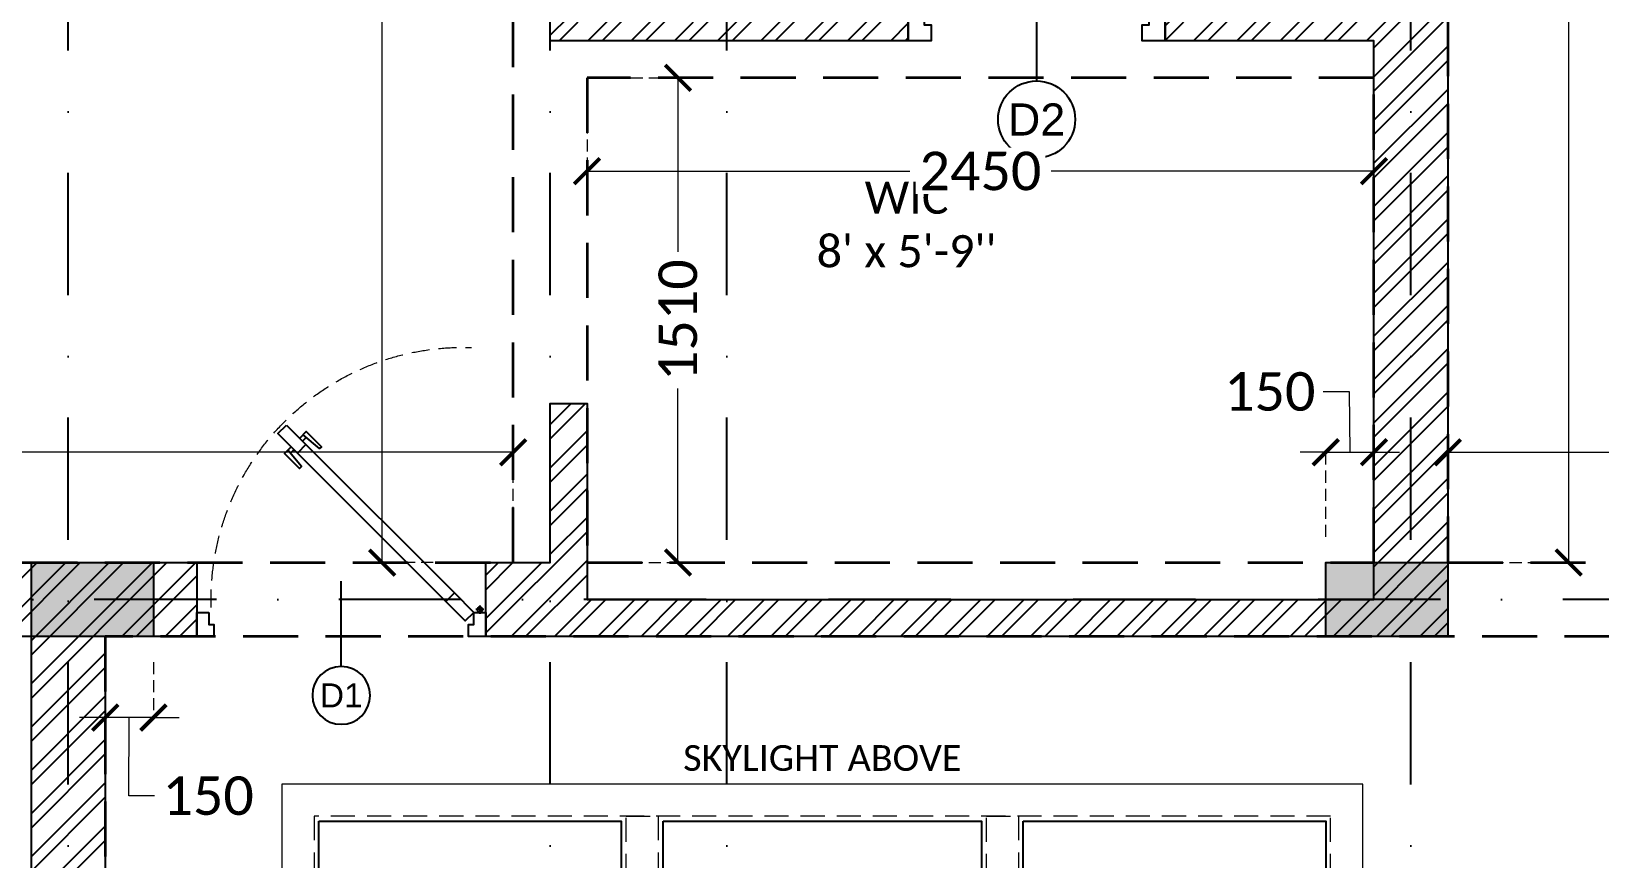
# Model space of a CAD drawing. Header units: millimetres. Extents: x -10000 to 124200, y -12045 to 23620.
# Drawn here: x 36380 to 41263, y 7953 to 10529 of the extents above; entities that cross this region are included whole.
import ezdxf
from ezdxf.enums import TextEntityAlignment as Align

# ---------------------------------------------------------------- set-up
doc = ezdxf.new("R2010")
doc.units = ezdxf.units.MM
doc.header["$LTSCALE"] = 150
for name, pattern in [('3BHK-W(SB)$0$HIDDEN', [0.375, 0.25, -0.125]), ('DASHDOTX2', [50.8, 25.4, -12.7, 0, -12.7]), ('DASHED', [0.75, 0.5, -0.25]), ('HIDDENX2', [19.05, 12.7, -6.35])]:
    doc.linetypes.add(name, pattern=pattern)
for name, color, linetype in [('ad-Column', 3, 'Continuous'), ('ad-Column Hatch', 125, 'Continuous'), ('ad-Door', 11, 'Continuous'), ('ad-Furniture', 8, 'Continuous'), ('ad-Grid', 8, 'DASHDOTX2'), ('ad-Text main', 7, 'Continuous'), ('ad-Text Main_Door&window Label', 7, 'Continuous'), ('ad-Wall', 240, 'Continuous'), ('ad-Wall hatch', 8, 'Continuous')]:
    doc.layers.add(name, color=color, linetype=linetype)
doc.layers.add('ad-Dimension', color=5, linetype='Continuous', lineweight=0, true_color=0x0000ff)
doc.layers.add('ad-Framing', color=30, linetype='Continuous', lineweight=35, true_color=0xff7f00)
doc.layers.add('ad-Elevation 10', color=8, linetype='Continuous', lineweight=0)
doc.layers.add('ad-Glass Sectionline', color=140, linetype='Continuous', true_color=0x00bfff)
doc.layers.get('ad-Furniture').off()
doc.styles.add('New Text Style', font='arial.ttf', dxfattribs={"height": 100})
doc.styles.add('ROMANS-TITLE', font='arial.ttf', dxfattribs={"width": 0.8})
doc.styles.get("Standard").update_dxf_attribs({"font": 'calibril.ttf'})
doc.dimstyles.new('A-75-DIM-INT (Framing)', dxfattribs={"dimscale": 100, "dimtxt": 1.5, "dimasz": 1, "dimexe": 0, "dimexo": 0, "dimgap": 0.5, "dimtad": 0, "dimdec": 0, "dimdsep": 46, "dimtxsty": 'ROMANS-TITLE', "dimblk": 'ARCHTICK', "dimcen": 0.025, "dimclrd": 5, "dimclre": 5, "dimclrt": 256, "dimazin": 2, "dimtfac": 1, "dimtdec": 0, "dimtmove": 1, "dimatfit": 0, "dimldrblk": 'ARCHTICK', "dimfxl": 1, "dimtfill": 1, "dimtolj": 1, "dimtzin": 0, "dimarcsym": 0})

# ---------------------------------------------------------------- blocks, each defined once
blk = doc.blocks.new('zw$3849')
at = {"layer": 'ad-Text main', "insert": (5555, 9927.5), "char_height": 100, "width": 1424.195, "attachment_point": 5, "bg_fill": 2}
blk.add_mtext("WIC \\P8' x 5'-9''", dxfattribs=at)
blk = doc.blocks.new('*U146')
for p, q in [((-463.3, 543.1), (-478.2, 528.2)), ((-528.5, 478), (-513.6, 492.9)), ((-8.3, 111.1), (-41.7, 111.1)), ((-25, 127.8), (-25, 94.4))]:
    blk.add_line(p, q)
for points in [[(-545, 595), (-464.2, 514.2), (-499.5, 478.8), (-580.3, 559.6)], [(-130.8, 180.8), (-464.2, 514.2), (-499.5, 478.8), (-166.2, 145.5)], [(-50, 100), (-130.8, 180.8), (-166.2, 145.5), (-85.4, 64.6)], [(-750, 100), (-750, 50), (-728.6, 50), (-728.6, 35.7), (-728.6, 0), (-800, 0), (-800, 100)], [(-50, 100), (0, 100), (0, 0), (-71.4, 0), (-71.4, 35.7), (-71.4, 50), (-50, 50)]]:
    blk.add_lwpolyline(points, close=True)
for points in [[(-490, 540), (-462.5, 567.5), (-399.7, 504.7), (-407.6, 496.8), (-476.2, 553.8)], [(-525.4, 504.7), (-552.8, 477.2), (-490, 414.3), (-482.2, 422.2), (-539.2, 490.8)]]:
    blk.add_lwpolyline(points)
blk.add_circle((-25, 111.1), 11.1)
at = {"color": 8, "linetype": 'DASHED', "lineweight": 0}
blk.add_arc((-62.1, 102.1), 698.3, 88.1881, 181.8119, dxfattribs=at)
at = {"layer": 'ad-Text Main_Door&window Label'}
blk.add_line((-400, -125), (-400, 230), dxfattribs=at)
blk.add_circle((-400.3, -245), 120, dxfattribs=at)
at = {"layer": 'ad-Text Main_Door&window Label', "style": 'New Text Style'}
blk.add_attdef('D1', text='', height=100, dxfattribs=at).set_placement((-400.3, -245), align=Align.MIDDLE_CENTER)
blk = doc.blocks.new('*U144')
for p, q in [((-8.3, -111.1), (-41.7, -111.1)), ((-25, -127.8), (-25, -94.4)), ((-811.3, -760.8), (-796.4, -775.7)), ((-746.2, -826), (-761.1, -811.1))]:
    blk.add_line(p, q)
for points in [[(-1150, -100), (-1150, -50), (-1128.6, -50), (-1128.6, -35.7), (-1128.6, 0), (-1200, 0), (-1200, -100)], [(-50, -100), (0, -100), (0, 0), (-71.4, 0), (-71.4, -35.7), (-71.4, -50), (-50, -50)], [(-50, -100), (-130.8, -180.8), (-166.2, -145.5), (-85.4, -64.6)], [(-130.8, -180.8), (-747, -797), (-782.4, -761.6), (-166.2, -145.5)], [(-827.8, -877.8), (-747, -797), (-782.4, -761.6), (-863.2, -842.5)]]:
    blk.add_lwpolyline(points, close=True)
for points in [[(-808.2, -787.5), (-835.7, -760), (-772.9, -697.2), (-765, -705), (-822, -773.7)], [(-772.8, -822.8), (-745.4, -850.3), (-682.5, -787.5), (-690.4, -779.7), (-759, -836.7)]]:
    blk.add_lwpolyline(points)
blk.add_circle((-25, -111.1), 11.1)
at = {"color": 8, "linetype": 'DASHED', "lineweight": 0}
blk.add_arc((-93.1, -153.1), 1047.4, 178.18808, 271.81192, dxfattribs=at)
at = {"layer": 'ad-Text Main_Door&window Label'}
blk.add_line((-600, 125), (-600, -230), dxfattribs=at)
blk.add_circle((-600.3, 245), 120, dxfattribs=at)
at = {"layer": 'ad-Text Main_Door&window Label', "style": 'New Text Style'}
blk.add_attdef('D1', text='', height=100, dxfattribs=at).set_placement((-600.3, 245), align=Align.MIDDLE_CENTER)
blk = doc.blocks.new('zw$42B5')
at = {"layer": 'ad-Wall hatch', "transparency": 33554610}
h = blk.add_hatch(dxfattribs=at)
h.set_pattern_fill('ANSI32', color=256, scale=10)
h.set_pattern_definition([(45, (-1040635.14, 674820.02), (-67.351921, 67.351921), []), (45, (-1040590.24, 674820.02), (-67.351921, 67.351921), [])])
h.paths.add_polyline_path([(12120, 13620), (12120, 10220), (11890, 10220), (11890, 13390), (7240, 13390), (7240, 8645), (4245, 8645), (4245, 8875), (4445, 8875), (4445, 9370), (4560, 9370), (4560, 8760), (7010, 8760), (7010, 10500), (6360, 10500), (6360, 10615), (7010, 10615), (7010, 13390), (4560, 13390), (4560, 10615), (5560, 10615), (5560, 10500), (4445, 10500), (4445, 13390), (230, 13390), (230, 8875), (3345, 8875), (3345, 8645), (3060, 8645), (3060, 4745), (3345, 4745), (3345, 4515), (230, 4515), (230, 230), (4995, 230), (4995, 3130), (6060, 3130), (6060, 3015), (5110, 3015), (5110, 230), (8310, 230), (8310, 3015), (6860, 3015), (6860, 3130), (8310, 3130), (8310, 4630), (5110, 4630), (5110, 3930), (4995, 3930), (4995, 4515), (4245, 4515), (4245, 4745), (8540, 4745), (8540, 230), (9240, 230), (9240, 0), (0, 0), (0, 4745), (2830, 4745), (2830, 8645), (0, 8645), (0, 13620)])
at = {"layer": 'ad-Wall'}
for points in [[(7240, 13390), (7240, 8645), (4245, 8645), (4245, 8875), (4445, 8875), (4445, 9370), (4560, 9370), (4560, 8760), (7010, 8760), (7010, 10500), (6360, 10500), (6360, 10615)], [(5560, 10615), (5560, 10500), (4445, 10500), (4445, 13390)], [(230, 13390), (230, 8875), (3345, 8875), (3345, 8645), (3060, 8645), (3060, 4745), (3345, 4745), (3345, 4515)], [(0, 0), (0, 4745), (2830, 4745), (2830, 8645), (0, 8645), (0, 13620), (12120, 13620)]]:
    blk.add_lwpolyline(points, dxfattribs=at)
at = {"layer": 'ad-Door', "ltscale": 5, "rotation": 360}
blk.add_blockref('*U146', (6360, 10500), dxfattribs=at).add_auto_attribs({'D1': 'D2'})
at = {"layer": 'ad-Door', "ltscale": 5}
ref = blk.add_blockref('*U144', (4245, 8645), dxfattribs=dict(at, xscale=-0.7499999997027537, yscale=0.7499999997027537, zscale=0.7499999997027537, rotation=179.9999999999998))
ref.add_attrib('D1', 'D1', dxfattribs={"layer": 'ad-Text Main_Door&window Label', "height": 75, "rotation": 360, "style": 'New Text Style'}).set_placement((3794.8, 8461.3), align=Align.MIDDLE_CENTER)
blk = doc.blocks.new('zw$6AA0')
at = {"layer": 'ad-Column Hatch', "transparency": 33554687}
h = blk.add_hatch(color=256, dxfattribs=at)
h.dxf.hatch_style = 1
h.paths.add_polyline_path([(0, -230), (380, -230), (380, 0), (0, 0)])
at = {"layer": 'ad-Column'}
blk.add_lwpolyline([(0, -230), (380, -230), (380, 0), (0, 0)], close=True, dxfattribs=at)
blk = doc.blocks.new('1625E_Columns')
at = {"layer": 'ad-Column', "xscale": -1, "rotation": 359.9999999999997}
for p in [(3210, 8875), (7240, 8875)]:
    blk.add_blockref('zw$6AA0', p, dxfattribs=at)
blk = doc.blocks.new('zw$EEF9')
at = {"layer": 'ad-Glass Sectionline'}
for points in [[(-28.2, -34.6), (28.2, 34.6)], [(-26.8, -5.8), (-3.4, 23.4)], [(-0.3, -27.4), (23.6, 1.4)]]:
    blk.add_lwpolyline(points, dxfattribs=at)
blk = doc.blocks.new('$ZCDB_AUDIT_GENERATED_1E8537')
at = {"layer": 'ad-Elevation 10'}
blk.add_lwpolyline([(0, -2980), (3365, -2980), (3365, 0), (0, 0)], close=True, dxfattribs=at)
at = {"layer": 'ad-Elevation 10', "linetype": 'DASHED'}
for points in [[(100, -2880), (3265, -2880), (3265, -100), (100, -100)], [(1071.7, -100), (1171.7, -100), (1171.7, -2880), (1071.7, -2880)], [(2193.3, -100), (2293.3, -100), (2293.3, -2880), (2193.3, -2880)], [(100, -943.3), (3265, -943.3), (3265, -1043.3), (100, -1043.3)], [(100, -1936.7), (3265, -1936.7), (3265, -2036.7), (100, -2036.7)]]:
    blk.add_lwpolyline(points, close=True, dxfattribs=at)
at = {"layer": 'ad-Glass Sectionline', "transparency": 33554585}
for points in [[(115, -115), (1056.7, -115), (1056.7, -928.3), (115, -928.3)], [(1186.7, -115), (2178.3, -115), (2178.3, -928.3), (1186.7, -928.3)], [(2308.3, -115), (3250, -115), (3250, -928.3), (2308.3, -928.3)], [(115, -1058.3), (1056.7, -1058.3), (1056.7, -1921.7), (115, -1921.7)], [(1186.7, -1058.3), (2178.3, -1058.3), (2178.3, -1921.7), (1186.7, -1921.7)], [(2308.3, -1058.3), (3250, -1058.3), (3250, -1921.7), (2308.3, -1921.7)], [(1056.7, -2051.7), (115, -2051.7), (115, -2865), (1056.7, -2865)], [(1186.7, -2051.7), (2178.3, -2051.7), (2178.3, -2865), (1186.7, -2865)], [(2308.3, -2051.7), (3250, -2051.7), (3250, -2865), (2308.3, -2865)]]:
    blk.add_lwpolyline(points, close=True, dxfattribs=at)
for p in [(585.8, -521.7), (1682.5, -521.7), (2779.2, -521.7), (585.8, -1490), (1682.4, -1488.3), (2779.2, -1490), (585.8, -2458.3), (1682.5, -2458.3), (2779.2, -2458.3)]:
    blk.add_blockref('zw$EEF9', p)
blk = doc.blocks.new('$ZCDB_AUDIT_GENERATED_1E8529')
blk.add_blockref('$ZCDB_AUDIT_GENERATED_1E8537', (0, 0))
at = {"layer": 'ad-Text main', "insert": (1682.5, 80.9), "char_height": 80, "width": 1164.819, "attachment_point": 5}
blk.add_mtext('SKYLIGHT ABOVE', dxfattribs=at)
blk = doc.blocks.new('zw$2927')
at = {"layer": 'ad-Furniture', "rotation": 359.9999999999996}
blk.add_blockref('$ZCDB_AUDIT_GENERATED_1E8529', (-8510, -5435), dxfattribs=at)
blk = doc.blocks.new('1625_East Villa')
blk.add_blockref('1625E_Columns', (0, 0))
at = {"layer": 'ad-Furniture', "rotation": 360}
blk.add_blockref('zw$2927', (12120, 13620), dxfattribs=at)
at = {"layer": 'ad-Wall'}
blk.add_blockref('zw$42B5', (0, 0), dxfattribs=at)
at = {"layer": 'ad-Text main'}
blk.add_blockref('zw$3849', (0, 0), dxfattribs=at)
blk = doc.blocks.new('1625E_Grid')
at = {"layer": 'ad-Grid', "ltscale": 0.1}
for points in [[(3298.6, -4463.6), (3298.6, -4213.6), (2945, -4010), (2945, 16020), (3298.6, 16223.6), (3298.6, 16473.6)], [(5348.6, -4463.6), (5348.6, -4213.6), (4995, -4010), (4995, 16020), (5348.6, 16223.6), (5348.6, 16473.6)], [(4445, -4010), (4445, 16020)], [(7125, -4010), (7125, 16020)], [(15600, 8760), (-1800, 8760)]]:
    blk.add_lwpolyline(points, dxfattribs=at)
blk = doc.blocks.new('zw$7E9D')
at = {"layer": 'ad-Framing', "linetype": 'HIDDENX2', "ltscale": 0.09}
for points in [[(230, -4745), (4330, -4745), (4330, -230), (230, -230)], [(7240, -4745), (11890, -4745), (11890, -230), (7240, -230)], [(4560, -4745), (7010, -4745), (7010, -3235), (4560, -3235)], [(3060, -8875), (11890, -8875), (11890, -4975), (3060, -4975)]]:
    blk.add_lwpolyline(points, close=True, dxfattribs=at)
blk = doc.blocks.new('_ArchTick')
at = {"color": 0, "linetype": 'ByBlock', "const_width": 0.15}
blk.add_lwpolyline([(-0.5, -0.5), (0.5, 0.5)], dxfattribs=at)
blk = doc.blocks.new('*D26')
at = {"layer": 'ad-Dimension', "linetype": '3BHK-W(SB)$0$HIDDEN', "lineweight": -2, "transparency": 16777216}
for p, q in [((7010, -4435), (7010, -4171.4)), ((11660, -4435), (11660, -4171.4))]:
    blk.add_line(p, q, dxfattribs=at)
at = {"layer": 'ad-Dimension', "lineweight": -2, "transparency": 16777216}
for p, q in [((7010, -4171.4), (9113.6, -4171.4)), ((11660, -4171.4), (9556.4, -4171.4))]:
    blk.add_line(p, q, dxfattribs=at)
at = {"layer": 'Defpoints', "color": 0, "transparency": 16777216}
for p in [(7010, -4171.4), (7010, -4515), (11660, -4515)]:
    blk.add_point(p, dxfattribs=at)
at = {"layer": 'ad-Dimension', "lineweight": -2, "transparency": 16777216, "xscale": 80, "yscale": 80, "zscale": 80, "rotation": 180}
blk.add_blockref('_ArchTick', (7010, -4171.4), dxfattribs=at)
at = {"layer": 'ad-Dimension', "lineweight": -2, "transparency": 16777216, "xscale": 80, "yscale": 80, "zscale": 80}
blk.add_blockref('_ArchTick', (11660, -4171.4), dxfattribs=at)
at = {"layer": 'ad-Dimension', "transparency": 16777216, "insert": (9335, -4171.4), "char_height": 120, "attachment_point": 5, "bg_fill": 3, "box_fill_scale": 1.1, "bg_fill_color": 257, "bg_fill_transparency": 0}
blk.add_mtext('\\A1;4650', dxfattribs=at)
blk = doc.blocks.new('*D27')
at = {"layer": 'ad-Dimension', "linetype": '3BHK-W(SB)$0$HIDDEN', "lineweight": -2, "transparency": 16777216}
for p, q in [((7090, 0), (7386.4, 0)), ((7090, -4515), (7386.4, -4515))]:
    blk.add_line(p, q, dxfattribs=at)
at = {"layer": 'ad-Dimension', "lineweight": -2, "transparency": 16777216}
for p, q in [((7386.4, 0), (7386.4, -2035.5)), ((7386.4, -4515), (7386.4, -2479.5))]:
    blk.add_line(p, q, dxfattribs=at)
at = {"layer": 'Defpoints', "color": 0, "transparency": 16777216}
for p in [(7010, 0), (7010, -4515), (7386.4, -4515)]:
    blk.add_point(p, dxfattribs=at)
at = {"layer": 'ad-Dimension', "lineweight": -2, "transparency": 16777216, "xscale": 80, "yscale": 80, "zscale": 80}
for p, rotation in [((7386.4, 0), 90), ((7386.4, -4515), 270)]:
    blk.add_blockref('_ArchTick', p, dxfattribs=dict(at, rotation=rotation))
at = {"layer": 'ad-Dimension', "transparency": 16777216, "insert": (7386.4, -2257.5), "char_height": 120, "attachment_point": 5, "rotation": 90, "bg_fill": 3, "box_fill_scale": 1.1, "bg_fill_color": 257, "bg_fill_transparency": 0}
blk.add_mtext('\\A1;4515', dxfattribs=at)
blk = doc.blocks.new('*D29')
at = {"layer": 'ad-Dimension', "linetype": '3BHK-W(SB)$0$HIDDEN', "lineweight": -2, "transparency": 16777216}
for p, q in [((0, -4435), (0, -4171.4)), ((4100, -4435), (4100, -4171.4))]:
    blk.add_line(p, q, dxfattribs=at)
at = {"layer": 'ad-Dimension', "lineweight": -2, "transparency": 16777216}
for p, q in [((0, -4171.4), (1828.6, -4171.4)), ((4100, -4171.4), (2271.4, -4171.4))]:
    blk.add_line(p, q, dxfattribs=at)
at = {"layer": 'Defpoints', "color": 0, "transparency": 16777216}
for p in [(4100, -4171.4), (0, -4515), (4100, -4515)]:
    blk.add_point(p, dxfattribs=at)
at = {"layer": 'ad-Dimension', "lineweight": -2, "transparency": 16777216, "xscale": 80, "yscale": 80, "zscale": 80, "rotation": 180}
blk.add_blockref('_ArchTick', (0, -4171.4), dxfattribs=at)
at = {"layer": 'ad-Dimension', "lineweight": -2, "transparency": 16777216, "xscale": 80, "yscale": 80, "zscale": 80}
blk.add_blockref('_ArchTick', (4100, -4171.4), dxfattribs=at)
at = {"layer": 'ad-Dimension', "transparency": 16777216, "insert": (2050, -4171.4), "char_height": 120, "attachment_point": 5, "bg_fill": 3, "box_fill_scale": 1.1, "bg_fill_color": 257, "bg_fill_transparency": 0}
blk.add_mtext('\\A1;4100', dxfattribs=at)
blk = doc.blocks.new('*D30')
at = {"layer": 'ad-Dimension', "linetype": '3BHK-W(SB)$0$HIDDEN', "lineweight": -2, "transparency": 16777216}
for p, q in [((4020, 0), (3692.1, 0)), ((4020, -4515), (3692.1, -4515))]:
    blk.add_line(p, q, dxfattribs=at)
at = {"layer": 'ad-Dimension', "lineweight": -2, "transparency": 16777216}
for p, q in [((3692.1, 0), (3692.1, -2035.5)), ((3692.1, -4515), (3692.1, -2479.5))]:
    blk.add_line(p, q, dxfattribs=at)
at = {"layer": 'Defpoints', "color": 0, "transparency": 16777216}
for p in [(4100, 0), (3692.1, -4515), (4100, -4515)]:
    blk.add_point(p, dxfattribs=at)
at = {"layer": 'ad-Dimension', "lineweight": -2, "transparency": 16777216, "xscale": 80, "yscale": 80, "zscale": 80}
for p, rotation in [((3692.1, 0), 90), ((3692.1, -4515), 270)]:
    blk.add_blockref('_ArchTick', p, dxfattribs=dict(at, rotation=rotation))
at = {"layer": 'ad-Dimension', "transparency": 16777216, "insert": (3692.1, -2257.5), "char_height": 120, "attachment_point": 5, "rotation": 90, "bg_fill": 3, "box_fill_scale": 1.1, "bg_fill_color": 257, "bg_fill_transparency": 0}
blk.add_mtext('\\A1;4515', dxfattribs=at)
blk = doc.blocks.new('*D32')
at = {"layer": 'ad-Dimension', "linetype": '3BHK-W(SB)$0$HIDDEN', "lineweight": -2, "transparency": 16777216}
for p, q in [((4410, -3005), (4613.2, -3005)), ((4410, -4515), (4613.2, -4515))]:
    blk.add_line(p, q, dxfattribs=at)
at = {"layer": 'ad-Dimension', "lineweight": -2, "transparency": 16777216}
for p, q in [((4613.2, -3005), (4613.2, -3546.7)), ((4613.2, -4515), (4613.2, -3973.3))]:
    blk.add_line(p, q, dxfattribs=at)
at = {"layer": 'Defpoints', "color": 0, "transparency": 16777216}
for p in [(4330, -3005), (4330, -4515), (4613.2, -4515)]:
    blk.add_point(p, dxfattribs=at)
at = {"layer": 'ad-Dimension', "lineweight": -2, "transparency": 16777216, "xscale": 80, "yscale": 80, "zscale": 80}
for p, rotation in [((4613.2, -3005), 90), ((4613.2, -4515), 270)]:
    blk.add_blockref('_ArchTick', p, dxfattribs=dict(at, rotation=rotation))
at = {"layer": 'ad-Dimension', "transparency": 16777216, "insert": (4613.2, -3760), "char_height": 120, "attachment_point": 5, "rotation": 90, "bg_fill": 3, "box_fill_scale": 1.1, "bg_fill_color": 257, "bg_fill_transparency": 0}
blk.add_mtext('\\A1;1510', dxfattribs=at)
blk = doc.blocks.new('*D33')
at = {"layer": 'ad-Dimension', "lineweight": -2, "transparency": 16777216}
for p, q in [((6622.4, -3982.7), (6702.4, -3982.7)), ((6702.4, -3982.7), (6705, -4171.4)), ((6630, -4171.4), (6550, -4171.4)), ((6630, -4171.4), (6780, -4171.4)), ((6780, -4171.4), (6860, -4171.4))]:
    blk.add_line(p, q, dxfattribs=at)
at = {"layer": 'ad-Dimension', "linetype": '3BHK-W(SB)$0$HIDDEN', "lineweight": -2, "transparency": 16777216}
for p, q in [((6630, -4435), (6630, -4171.4)), ((6780, -4435), (6780, -4171.4))]:
    blk.add_line(p, q, dxfattribs=at)
at = {"layer": 'Defpoints', "color": 0, "transparency": 16777216}
for p in [(6780, -4171.4), (6630, -4515), (6780, -4515)]:
    blk.add_point(p, dxfattribs=at)
at = {"layer": 'ad-Dimension', "lineweight": -2, "transparency": 16777216, "xscale": 80, "yscale": 80, "zscale": 80}
blk.add_blockref('_ArchTick', (6630, -4171.4), dxfattribs=at)
at = {"layer": 'ad-Dimension', "lineweight": -2, "transparency": 16777216, "xscale": 80, "yscale": 80, "zscale": 80, "rotation": 180}
blk.add_blockref('_ArchTick', (6780, -4171.4), dxfattribs=at)
at = {"layer": 'ad-Dimension', "transparency": 16777216, "insert": (6455.7, -3982.7), "char_height": 120, "attachment_point": 5, "bg_fill": 3, "box_fill_scale": 1.1, "bg_fill_color": 257, "bg_fill_transparency": 0}
blk.add_mtext('\\A1;150', dxfattribs=at)
blk = doc.blocks.new('*D34')
at = {"layer": 'ad-Dimension', "linetype": '3BHK-W(SB)$0$HIDDEN', "lineweight": -2, "transparency": 16777216}
for p, q in [((4330, -3085), (4330, -3295.9)), ((6780, -3085), (6780, -3295.9))]:
    blk.add_line(p, q, dxfattribs=at)
at = {"layer": 'ad-Dimension', "lineweight": -2, "transparency": 16777216}
for p, q in [((4330, -3295.9), (5335, -3295.9)), ((6780, -3295.9), (5775, -3295.9))]:
    blk.add_line(p, q, dxfattribs=at)
at = {"layer": 'Defpoints', "color": 0, "transparency": 16777216}
for p in [(4330, -3005), (6780, -3005), (4330, -3295.9)]:
    blk.add_point(p, dxfattribs=at)
at = {"layer": 'ad-Dimension', "lineweight": -2, "transparency": 16777216, "xscale": 80, "yscale": 80, "zscale": 80, "rotation": 180}
blk.add_blockref('_ArchTick', (4330, -3295.9), dxfattribs=at)
at = {"layer": 'ad-Dimension', "lineweight": -2, "transparency": 16777216, "xscale": 80, "yscale": 80, "zscale": 80}
blk.add_blockref('_ArchTick', (6780, -3295.9), dxfattribs=at)
at = {"layer": 'ad-Dimension', "transparency": 16777216, "insert": (5555, -3295.9), "char_height": 120, "attachment_point": 5, "bg_fill": 3, "box_fill_scale": 1.1, "bg_fill_color": 257, "bg_fill_transparency": 0}
blk.add_mtext('\\A1;2450', dxfattribs=at)
blk = doc.blocks.new('*D51')
at = {"layer": 'ad-Dimension', "linetype": '3BHK-W(SB)$0$HIDDEN', "lineweight": -2, "transparency": 16777216}
for p, q in [((2830, -4825), (2830, -4997.8)), ((2980, -4825), (2980, -4997.8))]:
    blk.add_line(p, q, dxfattribs=at)
at = {"layer": 'ad-Dimension', "lineweight": -2, "transparency": 16777216}
for p, q in [((2830, -4997.8), (2750, -4997.8)), ((2980, -4997.8), (2830, -4997.8)), ((2903.6, -5241.6), (2905, -4997.8)), ((2980, -4997.8), (3060, -4997.8)), ((2983.6, -5241.6), (2903.6, -5241.6))]:
    blk.add_line(p, q, dxfattribs=at)
at = {"layer": 'Defpoints', "color": 0, "transparency": 16777216}
for p in [(2830, -4745), (2980, -4745), (2830, -4997.8)]:
    blk.add_point(p, dxfattribs=at)
at = {"layer": 'ad-Dimension', "lineweight": -2, "transparency": 16777216, "xscale": 80, "yscale": 80, "zscale": 80}
blk.add_blockref('_ArchTick', (2830, -4997.8), dxfattribs=at)
at = {"layer": 'ad-Dimension', "lineweight": -2, "transparency": 16777216, "xscale": 80, "yscale": 80, "zscale": 80, "rotation": 180}
blk.add_blockref('_ArchTick', (2980, -4997.8), dxfattribs=at)
at = {"layer": 'ad-Dimension', "transparency": 16777216, "insert": (3150.4, -5241.6), "char_height": 120, "attachment_point": 5, "bg_fill": 3, "box_fill_scale": 1.1, "bg_fill_color": 257, "bg_fill_transparency": 0}
blk.add_mtext('\\A1;150', dxfattribs=at)
blk = doc.blocks.new('zw$7D19')
at = {"layer": 'ad-Dimension'}
dim = blk.add_linear_dim(base=(4613.2, -4515), p1=(4330, -3005), p2=(4330, -4515), angle=90, dimstyle='A-75-DIM-INT (Framing)', override={"dimscale": 80, "dimexo": 1, "dimtxsty": 'Standard', "dimblk": 'ArchTick', "dimclrd": 256, "dimclre": 256, "dimfxl": 10, "dimtfill": 1, "dimtfillclr": 0}, dxfattribs=at)
dim.commit()
dim.dimension.update_dxf_attribs({"geometry": '*D32', "text_midpoint": (4613.2, -3760)})
dim = blk.add_linear_dim(base=(6780, -4171.4), p1=(6630, -4515), p2=(6780, -4515), dimstyle='A-75-DIM-INT (Framing)', override={"dimscale": 80, "dimexo": 1, "dimtxsty": 'Standard', "dimblk": 'ArchTick', "dimclrd": 256, "dimclre": 256, "dimfxl": 10, "dimtfill": 1, "dimtfillclr": 0}, dxfattribs=at)
dim.commit()
dim.dimension.update_dxf_attribs({"geometry": '*D33', "text_midpoint": (6582.4, -3982.7), "dimtype": 128})
for base, p1, p2, picture, middle in [((4100, -4171.4), (0, -4515), (4100, -4515), '*D29', (2050, -4171.4)), ((7010, -4171.4), (11660, -4515), (7010, -4515), '*D26', (9335, -4171.4))]:
    dim = blk.add_linear_dim(base=base, p1=p1, p2=p2, dimstyle='A-75-DIM-INT (Framing)', override={"dimscale": 80, "dimexo": 1, "dimtxsty": 'Standard', "dimblk": 'ArchTick', "dimclrd": 256, "dimclre": 256, "dimfxl": 10, "dimtfill": 1, "dimtfillclr": 0}, dxfattribs=at)
    dim.commit()
    dim.dimension.update_dxf_attribs({"geometry": picture, "text_midpoint": middle})
dim = blk.add_linear_dim(base=(2830, -4997.8), p1=(2980, -4745), p2=(2830, -4745), angle=180, dimstyle='A-75-DIM-INT (Framing)', override={"dimscale": 80, "dimexo": 1, "dimtxsty": 'Standard', "dimblk": 'ArchTick', "dimclrd": 256, "dimclre": 256, "dimfxl": 10, "dimtfill": 1, "dimtfillclr": 0}, dxfattribs=at)
dim.commit()
dim.dimension.update_dxf_attribs({"geometry": '*D51', "text_midpoint": (3023.6, -5241.6), "dimtype": 128})
for base, p1, p2, picture, middle in [((3692.1, -4515), (4100, 0), (4100, -4515), '*D30', (3692.1, -2257.5)), ((7386.4, -4515), (7010, 0), (7010, -4515), '*D27', (7386.4, -2257.5))]:
    dim = blk.add_linear_dim(base=base, p1=p1, p2=p2, angle=90, dimstyle='A-75-DIM-INT (Framing)', override={"dimscale": 80, "dimexo": 1, "dimtxsty": 'Standard', "dimblk": 'ArchTick', "dimclrd": 256, "dimclre": 256, "dimfxl": 10, "dimtfill": 1, "dimtfillclr": 0}, dxfattribs=at)
    dim.commit()
    dim.dimension.update_dxf_attribs({"geometry": picture, "text_midpoint": middle})
dim = blk.add_linear_dim(base=(4330, -3295.9), p1=(6780, -3005), p2=(4330, -3005), dimstyle='A-75-DIM-INT (Framing)', override={"dimscale": 80, "dimexo": 1, "dimtxsty": 'Standard', "dimblk": 'ArchTick', "dimclrd": 256, "dimclre": 256, "dimfxl": 10, "dimtfill": 1, "dimtfillclr": 0}, dxfattribs=at)
dim.commit()
dim.dimension.update_dxf_attribs({"geometry": '*D34', "text_midpoint": (5555, -3295.9)})

msp = doc.modelspace()

# ---------------------------------------------------------------- block references
at = {"linetype": 'HIDDENX2', "ltscale": 0.09}
msp.add_blockref('1625_East Villa', (33550, 0), dxfattribs=at)

# ---------------------------------------------------------------- next in the draw order: block references
at = {"layer": 'ad-Framing', "linetype": 'HIDDENX2', "ltscale": 0.09}
msp.add_blockref('1625E_Grid', (33550, 0), dxfattribs=at)

# ---------------------------------------------------------------- next in the draw order: block references
at = {"layer": 'ad-Framing'}
msp.add_blockref('zw$7E9D', (33550, 13620), dxfattribs=at)

# ---------------------------------------------------------------- next in the draw order: block references
at = {"layer": 'ad-Dimension'}
msp.add_blockref('zw$7D19', (33780, 13390), dxfattribs=at)

doc.saveas('drawing.dxf')
